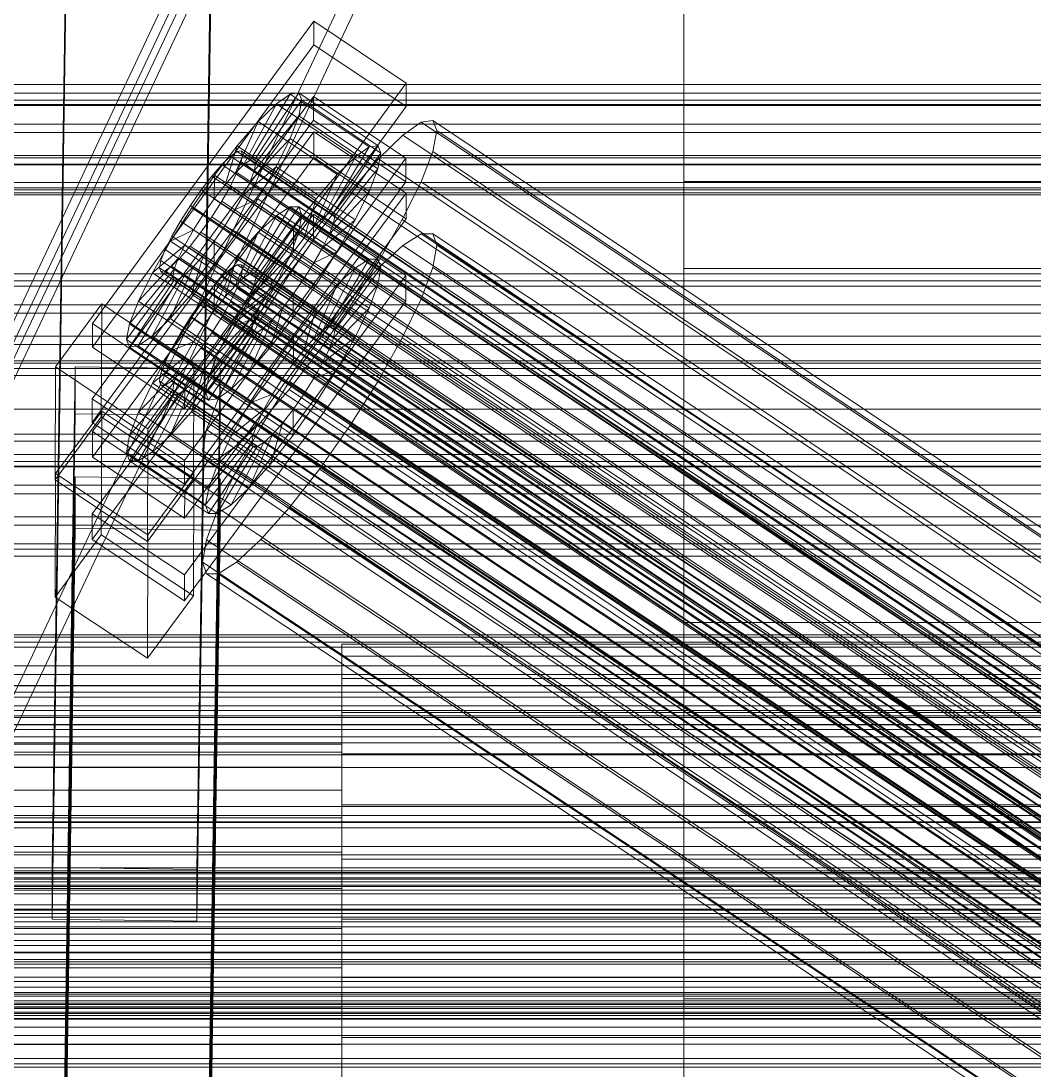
# Model space of a CAD drawing. Header units: millimetres. Extents: x -1970 to 59977, y -50268 to 6837.
# Drawn here: x -382.4 to -256.4, y -32820.1 to -32689.6 of the extents above; entities that cross this region are included whole.
import ezdxf

# ---------------------------------------------------------------- set-up
doc = ezdxf.new("R2010")
doc.units = ezdxf.units.MM
for name, color, linetype, lineweight in [('frontal_C01', 7, 'Continuous', 0), ('frontal_C02', 7, 'Continuous', 0), ('frontal_C03', 7, 'Continuous', 0), ('frontal_C03-dry', 7, 'Continuous', 0), ('frontal_tolva', 7, 'Continuous', 0)]:
    doc.layers.add(name, color=color, linetype=linetype, lineweight=lineweight)

msp = doc.modelspace()

# ---------------------------------------------------------------- linework, layer by layer
at = {"layer": 'frontal_C01'}
for p, q in [((-378.512, -32794.903), (-375.644, -32602.955)), ((-357.646, -32603.197), (-360.514, -32795.145)), ((-378.512, -32801.307), (-375.644, -32609.359)), ((-360.514, -32801.548), (-357.646, -32609.601)), ((-373.501, -32740.651), (-345.969, -32703.412)), ((-345.981, -32706.614), (-345.969, -32703.412)), ((-345.969, -32703.412), (-334.501, -32711.024)), ((-345.981, -32706.614), (-373.513, -32743.853)), ((-334.513, -32714.226), (-345.981, -32706.614)), ((-334.501, -32711.024), (-362.033, -32748.263)), ((-334.501, -32711.024), (-334.513, -32714.226)), ((-353.892, -32721.036), (-348.918, -32712.716)), ((-353.378, -32721.033), (-347.835, -32712.711)), ((-348.918, -32712.716), (-350.645, -32713.799)), ((-347.835, -32712.711), (-348.918, -32712.716)), ((-348.918, -32712.716), (-339.088, -32719.24)), ((-347.835, -32712.711), (-338.005, -32719.235)), ((-347.47, -32713.783), (-347.835, -32712.711)), ((-373.539, -32750.897), (-346.008, -32713.658)), ((-354.71, -32721.548), (-350.645, -32713.799)), ((-353.205, -32721.541), (-347.47, -32713.783)), ((-350.645, -32713.799), (-352.899, -32715.885)), ((-350.645, -32713.799), (-340.816, -32720.323)), ((-347.847, -32715.86), (-347.47, -32713.783)), ((-347.47, -32713.783), (-337.64, -32720.307)), ((-346.02, -32716.86), (-346.008, -32713.658)), ((-346.008, -32713.658), (-334.539, -32721.27)), ((-362.045, -32751.465), (-334.513, -32714.226)), ((-355.777, -32722.537), (-352.899, -32715.885)), ((-352.899, -32715.885), (-355.525, -32718.832)), ((-353.384, -32722.525), (-347.847, -32715.86)), ((-352.899, -32715.885), (-343.069, -32722.409)), ((-348.941, -32718.799), (-347.847, -32715.86)), ((-347.847, -32715.86), (-338.017, -32722.384)), ((-332.629, -32716.091), (-334.938, -32717.538)), ((-331.181, -32716.083), (-332.629, -32716.091)), ((-332.629, -32716.091), (-148.32, -32838.422)), ((-330.692, -32717.517), (-331.181, -32716.083)), ((-331.181, -32716.083), (-146.872, -32838.415)), ((-346.02, -32716.86), (-373.551, -32754.099)), ((-334.551, -32724.471), (-346.02, -32716.86)), ((-334.938, -32717.538), (-337.95, -32720.327)), ((-334.938, -32717.538), (-150.629, -32839.869)), ((-331.197, -32720.293), (-330.692, -32717.517)), ((-330.692, -32717.517), (-146.383, -32839.848)), ((-355.525, -32718.832), (-358.345, -32722.44)), ((-357.021, -32723.933), (-355.525, -32718.832)), ((-355.525, -32718.832), (-345.695, -32725.357)), ((-353.902, -32723.917), (-348.941, -32718.799)), ((-350.678, -32722.402), (-348.941, -32718.799)), ((-348.941, -32718.799), (-339.111, -32725.324)), ((-339.088, -32719.24), (-344.062, -32727.56)), ((-338.005, -32719.235), (-343.549, -32727.557)), ((-340.816, -32720.323), (-339.088, -32719.24)), ((-339.088, -32719.24), (-338.005, -32719.235)), ((-338.005, -32719.235), (-337.64, -32720.307)), ((-356.348, -32720.461), (-357.415, -32721.449)), ((-355.53, -32719.948), (-356.348, -32720.461)), ((-356.348, -32720.461), (-142.549, -32862.366)), ((-355.017, -32719.946), (-355.53, -32719.948)), ((-355.53, -32719.948), (-141.731, -32861.853)), ((-355.022, -32721.437), (-354.844, -32720.454)), ((-354.844, -32720.454), (-355.017, -32719.946)), ((-355.017, -32719.946), (-141.218, -32861.85)), ((-354.844, -32720.454), (-141.045, -32862.358)), ((-340.816, -32720.323), (-344.88, -32728.073)), ((-337.64, -32720.307), (-343.376, -32728.065)), ((-343.069, -32722.409), (-340.816, -32720.323)), ((-337.95, -32720.327), (-341.461, -32724.267)), ((-337.64, -32720.307), (-338.017, -32722.384)), ((-337.95, -32720.327), (-153.641, -32842.658)), ((-332.659, -32724.223), (-331.197, -32720.293)), ((-331.197, -32720.293), (-146.887, -32842.624)), ((-334.539, -32721.27), (-362.071, -32758.509)), ((-357.415, -32721.449), (-358.659, -32722.845)), ((-357.415, -32721.449), (-143.617, -32863.354)), ((-355.777, -32722.537), (-354.71, -32721.548)), ((-355.541, -32722.83), (-355.022, -32721.437)), ((-355.022, -32721.437), (-141.224, -32863.342)), ((-354.71, -32721.548), (-353.892, -32721.036)), ((-344.88, -32728.073), (-354.71, -32721.548)), ((-353.892, -32721.036), (-353.378, -32721.033)), ((-344.062, -32727.56), (-353.892, -32721.036)), ((-353.205, -32721.541), (-353.384, -32722.525)), ((-343.549, -32727.557), (-353.378, -32721.033)), ((-353.378, -32721.033), (-353.205, -32721.541)), ((-343.376, -32728.065), (-353.205, -32721.541)), ((-334.539, -32721.27), (-334.551, -32724.471)), ((-358.345, -32722.44), (-361.166, -32726.462)), ((-358.659, -32722.845), (-359.995, -32724.554)), ((-358.659, -32722.845), (-144.861, -32864.75)), ((-358.345, -32722.44), (-358.357, -32725.642)), ((-348.515, -32728.964), (-358.345, -32722.44)), ((-357.021, -32723.933), (-355.777, -32722.537)), ((-356.363, -32724.536), (-355.541, -32722.83)), ((-345.947, -32729.061), (-355.777, -32722.537)), ((-355.541, -32722.83), (-141.742, -32864.734)), ((-354.725, -32725.624), (-350.678, -32722.402)), ((-353.384, -32722.525), (-353.902, -32723.917)), ((-343.554, -32729.049), (-353.384, -32722.525)), ((-352.938, -32726.421), (-350.678, -32722.402)), ((-350.678, -32722.402), (-340.848, -32728.926)), ((-343.069, -32722.409), (-345.947, -32729.061)), ((-345.695, -32725.357), (-343.069, -32722.409)), ((-338.017, -32722.384), (-343.554, -32729.049)), ((-338.017, -32722.384), (-339.111, -32725.324)), ((-362.083, -32761.71), (-334.551, -32724.471)), ((-358.357, -32725.642), (-357.021, -32723.933)), ((-347.191, -32730.457), (-357.021, -32723.933)), ((-353.902, -32723.917), (-354.725, -32725.624)), ((-344.073, -32730.442), (-353.902, -32723.917)), ((-341.461, -32724.267), (-345.231, -32729.09)), ((-341.461, -32724.267), (-157.152, -32846.598)), ((-334.981, -32729.039), (-332.659, -32724.223)), ((-332.659, -32724.223), (-148.35, -32846.554)), ((-359.995, -32724.554), (-361.332, -32726.46)), ((-146.196, -32866.459), (-359.995, -32724.554)), ((-359.693, -32727.547), (-358.357, -32725.642)), ((-358.357, -32725.642), (-348.527, -32732.166)), ((-357.434, -32726.44), (-356.363, -32724.536)), ((-356.363, -32724.536), (-142.565, -32866.441)), ((-354.725, -32725.624), (-355.796, -32727.528)), ((-344.895, -32732.148), (-354.725, -32725.624)), ((-348.515, -32728.964), (-345.695, -32725.357)), ((-345.695, -32725.357), (-347.191, -32730.457)), ((-339.111, -32725.324), (-344.073, -32730.442)), ((-339.111, -32725.324), (-340.848, -32728.926)), ((-361.166, -32726.462), (-363.797, -32730.625)), ((-361.332, -32726.46), (-362.578, -32728.432)), ((-361.332, -32726.46), (-147.533, -32868.364)), ((-359.693, -32727.547), (-361.166, -32726.462)), ((-361.166, -32726.462), (-351.336, -32732.987)), ((-358.68, -32728.412), (-357.434, -32726.44)), ((-357.434, -32726.44), (-143.635, -32868.345)), ((-355.796, -32727.528), (-352.938, -32726.421)), ((-355.569, -32730.584), (-352.938, -32726.421)), ((-352.938, -32726.421), (-343.108, -32732.946)), ((-360.939, -32729.519), (-359.693, -32727.547)), ((-349.863, -32734.071), (-359.693, -32727.547)), ((-355.796, -32727.528), (-357.042, -32729.5)), ((-345.966, -32734.052), (-355.796, -32727.528)), ((-344.88, -32728.073), (-345.947, -32729.061)), ((-344.062, -32727.56), (-344.88, -32728.073)), ((-343.549, -32727.557), (-344.062, -32727.56)), ((-343.554, -32729.049), (-343.376, -32728.065)), ((-343.376, -32728.065), (-343.549, -32727.557)), ((-360.939, -32729.519), (-363.797, -32730.625)), ((-362.578, -32728.432), (-363.648, -32730.336)), ((-362.578, -32728.432), (-148.779, -32870.336)), ((-362.01, -32731.423), (-360.939, -32729.519)), ((-351.109, -32736.043), (-360.939, -32729.519)), ((-360.017, -32730.317), (-358.68, -32728.412)), ((-358.68, -32728.412), (-144.881, -32870.317)), ((-357.042, -32729.5), (-358.378, -32731.405)), ((-357.042, -32729.5), (-355.569, -32730.584)), ((-347.212, -32736.024), (-357.042, -32729.5)), ((-351.336, -32732.987), (-348.515, -32728.964)), ((-345.231, -32729.09), (-349.002, -32734.467)), ((-348.527, -32732.166), (-348.515, -32728.964)), ((-345.947, -32729.061), (-347.191, -32730.457)), ((-160.922, -32851.421), (-345.231, -32729.09)), ((-340.848, -32728.926), (-344.895, -32732.148)), ((-344.073, -32730.442), (-343.554, -32729.049)), ((-340.848, -32728.926), (-343.108, -32732.946)), ((-338.003, -32734.412), (-334.981, -32729.039)), ((-334.981, -32729.039), (-150.672, -32851.37)), ((-363.797, -32730.625), (-366.057, -32734.645)), ((-363.648, -32730.336), (-364.471, -32732.042)), ((-363.797, -32730.625), (-353.967, -32737.15)), ((-363.648, -32730.336), (-149.85, -32872.24)), ((-361.352, -32732.026), (-360.017, -32730.317)), ((-360.017, -32730.317), (-146.218, -32872.222)), ((-358.39, -32734.607), (-355.569, -32730.584)), ((-355.569, -32730.584), (-345.739, -32737.109)), ((-347.191, -32730.457), (-348.527, -32732.166)), ((-344.895, -32732.148), (-344.073, -32730.442)), ((-362.01, -32731.423), (-366.057, -32734.645)), ((-364.471, -32732.042), (-364.989, -32733.434)), ((-364.471, -32732.042), (-150.672, -32873.946)), ((-362.833, -32733.129), (-362.01, -32731.423)), ((-362.596, -32733.423), (-361.352, -32732.026)), ((-352.18, -32737.947), (-362.01, -32731.423)), ((-361.352, -32732.026), (-147.554, -32873.931)), ((-358.378, -32731.405), (-359.714, -32733.114)), ((-358.378, -32731.405), (-358.39, -32734.607)), ((-348.548, -32737.929), (-358.378, -32731.405)), ((-348.527, -32732.166), (-349.863, -32734.071)), ((-345.966, -32734.052), (-344.895, -32732.148)), ((-362.833, -32733.129), (-367.794, -32738.247)), ((-364.989, -32733.434), (-365.168, -32734.418)), ((-364.989, -32733.434), (-151.191, -32875.339)), ((-363.664, -32734.411), (-362.596, -32733.423)), ((-363.351, -32734.522), (-362.833, -32733.129)), ((-353.003, -32739.654), (-362.833, -32733.129)), ((-362.596, -32733.423), (-148.798, -32875.327)), ((-359.714, -32733.114), (-361.21, -32738.214)), ((-359.714, -32733.114), (-360.958, -32734.51)), ((-349.884, -32739.638), (-359.714, -32733.114)), ((-353.967, -32737.15), (-351.336, -32732.987)), ((-351.336, -32732.987), (-349.863, -32734.071)), ((-343.108, -32732.946), (-345.966, -32734.052)), ((-343.108, -32732.946), (-345.739, -32737.109)), ((-363.351, -32734.522), (-368.888, -32741.187)), ((-366.057, -32734.645), (-367.794, -32738.247)), ((-366.057, -32734.645), (-356.228, -32741.169)), ((-365.168, -32734.418), (-364.995, -32734.926)), ((-365.168, -32734.418), (-151.369, -32876.323)), ((-364.482, -32734.924), (-363.664, -32734.411)), ((-360.958, -32734.51), (-363.836, -32741.162)), ((-363.664, -32734.411), (-149.865, -32876.315)), ((-363.53, -32735.506), (-363.351, -32734.522)), ((-353.521, -32741.046), (-363.351, -32734.522)), ((-360.958, -32734.51), (-362.025, -32735.498)), ((-361.21, -32738.214), (-358.39, -32734.607)), ((-351.128, -32741.034), (-360.958, -32734.51)), ((-358.39, -32734.607), (-348.56, -32741.131)), ((-349.002, -32734.467), (-352.519, -32740.032)), ((-349.863, -32734.071), (-351.109, -32736.043)), ((-349.002, -32734.467), (-164.693, -32856.799)), ((-347.212, -32736.024), (-345.966, -32734.052)), ((-341.52, -32739.978), (-338.003, -32734.412)), ((-338.003, -32734.412), (-153.694, -32856.744)), ((-363.53, -32735.506), (-369.265, -32743.264)), ((-363.357, -32736.013), (-368.9, -32744.336)), ((-362.843, -32736.011), (-367.817, -32744.331)), ((-362.025, -32735.498), (-366.09, -32743.248)), ((-364.995, -32734.926), (-364.482, -32734.924)), ((-364.995, -32734.926), (-151.196, -32876.831)), ((-364.482, -32734.924), (-150.683, -32876.828)), ((-363.357, -32736.013), (-363.53, -32735.506)), ((-353.7, -32742.03), (-363.53, -32735.506)), ((-362.843, -32736.011), (-363.357, -32736.013)), ((-353.527, -32742.538), (-363.357, -32736.013)), ((-362.025, -32735.498), (-362.843, -32736.011)), ((-353.014, -32742.535), (-362.843, -32736.011)), ((-352.196, -32742.022), (-362.025, -32735.498)), ((-353.967, -32737.15), (-351.109, -32736.043)), ((-351.109, -32736.043), (-352.18, -32737.947)), ((-348.548, -32737.929), (-347.212, -32736.024)), ((-345.739, -32737.109), (-347.212, -32736.024)), ((-356.228, -32741.169), (-353.967, -32737.15)), ((-345.739, -32737.109), (-348.56, -32741.131)), ((-378.086, -32745.897), (-372.35, -32738.139)), ((-372.408, -32753.507), (-372.35, -32738.139)), ((-372.35, -32738.139), (-360.882, -32745.751)), ((-367.794, -32738.247), (-368.888, -32741.187)), ((-367.794, -32738.247), (-357.964, -32744.772)), ((-363.836, -32741.162), (-361.21, -32738.214)), ((-361.21, -32738.214), (-351.38, -32744.739)), ((-356.228, -32741.169), (-352.18, -32737.947)), ((-352.18, -32737.947), (-353.003, -32739.654)), ((-349.884, -32739.638), (-348.548, -32737.929)), ((-348.56, -32741.131), (-348.548, -32737.929)), ((-357.964, -32744.772), (-353.003, -32739.654)), ((-352.519, -32740.032), (-355.541, -32745.406)), ((-353.003, -32739.654), (-353.521, -32741.046)), ((-352.519, -32740.032), (-168.21, -32862.364)), ((-351.38, -32744.739), (-349.884, -32739.638)), ((-351.128, -32741.034), (-349.884, -32739.638)), ((-345.291, -32745.355), (-341.52, -32739.978)), ((-341.52, -32739.978), (-157.211, -32862.309)), ((-373.501, -32740.651), (-373.513, -32743.853)), ((-362.033, -32748.263), (-373.501, -32740.651)), ((-368.888, -32741.187), (-369.265, -32743.264)), ((-368.888, -32741.187), (-359.058, -32747.711)), ((-366.09, -32743.248), (-363.836, -32741.162)), ((-363.836, -32741.162), (-354.006, -32747.686)), ((-359.058, -32747.711), (-353.521, -32741.046)), ((-357.964, -32744.772), (-356.228, -32741.169)), ((-354.006, -32747.686), (-351.128, -32741.034)), ((-353.521, -32741.046), (-353.7, -32742.03)), ((-352.196, -32742.022), (-351.128, -32741.034)), ((-348.56, -32741.131), (-351.38, -32744.739)), ((-359.436, -32749.788), (-353.7, -32742.03)), ((-359.07, -32750.86), (-353.527, -32742.538)), ((-357.987, -32750.855), (-353.014, -32742.535)), ((-356.26, -32749.772), (-352.196, -32742.022)), ((-353.7, -32742.03), (-353.527, -32742.538)), ((-353.527, -32742.538), (-353.014, -32742.535)), ((-353.014, -32742.535), (-352.196, -32742.022)), ((-373.513, -32743.853), (-362.045, -32751.465)), ((-369.265, -32743.264), (-368.9, -32744.336)), ((-369.265, -32743.264), (-359.436, -32749.788)), ((-367.817, -32744.331), (-366.09, -32743.248)), ((-366.09, -32743.248), (-356.26, -32749.772)), ((-368.9, -32744.336), (-367.817, -32744.331)), ((-368.9, -32744.336), (-359.07, -32750.86)), ((-367.817, -32744.331), (-357.987, -32750.855)), ((-359.058, -32747.711), (-357.964, -32744.772)), ((-351.38, -32744.739), (-354.006, -32747.686)), ((-349.061, -32750.178), (-345.291, -32745.355)), ((-345.291, -32745.355), (-160.982, -32867.686)), ((-378.512, -32938.254), (-375.644, -32746.307)), ((-378.086, -32745.897), (-378.143, -32761.266)), ((-366.618, -32753.509), (-378.086, -32745.897)), ((-375.644, -32752.71), (-375.644, -32746.307)), ((-375.644, -32746.307), (-357.646, -32746.548)), ((-360.882, -32745.751), (-366.618, -32753.509)), ((-360.882, -32745.751), (-360.939, -32761.119)), ((-357.646, -32746.548), (-360.514, -32938.496)), ((-355.541, -32745.406), (-357.863, -32750.222)), ((-357.646, -32746.548), (-357.646, -32752.952)), ((-355.541, -32745.406), (-171.232, -32867.737)), ((-359.436, -32749.788), (-359.058, -32747.711)), ((-354.006, -32747.686), (-356.26, -32749.772)), ((-362.045, -32751.465), (-362.033, -32748.263)), ((-359.07, -32750.86), (-359.436, -32749.788)), ((-357.863, -32750.222), (-359.326, -32754.152)), ((-356.26, -32749.772), (-357.987, -32750.855)), ((-357.863, -32750.222), (-173.554, -32872.553)), ((-352.572, -32754.118), (-349.061, -32750.178)), ((-349.061, -32750.178), (-164.752, -32872.509)), ((-373.539, -32750.897), (-373.551, -32754.099)), ((-362.071, -32758.509), (-373.539, -32750.897)), ((-357.987, -32750.855), (-359.07, -32750.86)), ((-378.512, -32944.658), (-375.644, -32752.71)), ((-357.646, -32752.952), (-375.644, -32752.71)), ((-360.514, -32944.9), (-357.646, -32752.952)), ((-372.408, -32753.507), (-378.143, -32761.266)), ((-373.551, -32754.099), (-362.083, -32761.71)), ((-360.939, -32761.119), (-372.408, -32753.507)), ((-366.675, -32768.877), (-366.618, -32753.509)), ((-359.326, -32754.152), (-359.83, -32756.928)), ((-359.326, -32754.152), (-175.016, -32876.483)), ((-355.584, -32756.907), (-352.572, -32754.118)), ((-352.572, -32754.118), (-168.263, -32876.45)), ((-359.83, -32756.928), (-359.341, -32758.361)), ((-359.83, -32756.928), (-175.521, -32879.259)), ((-357.893, -32758.354), (-355.584, -32756.907)), ((-355.584, -32756.907), (-171.275, -32879.238)), ((-359.341, -32758.361), (-357.893, -32758.354)), ((-359.341, -32758.361), (-175.032, -32880.693)), ((-357.893, -32758.354), (-173.584, -32880.686)), ((-362.083, -32761.71), (-362.071, -32758.509)), ((-378.143, -32761.266), (-366.675, -32768.877)), ((-366.675, -32768.877), (-360.939, -32761.119)), ((-425, -32789.221), (425, -32789.221)), ((-360.514, -32795.145), (-378.512, -32794.903)), ((-378.512, -32794.903), (-378.512, -32801.307)), ((-360.514, -32801.548), (-360.514, -32795.145)), ((425, -32800.589), (-425, -32800.589)), ((-378.512, -32801.307), (-360.514, -32801.548)), ((425, -32805.486), (-425, -32805.486)), ((-425, -32816.854), (425, -32816.854))]:
    msp.add_line(p, q, dxfattribs=at)
at = {"layer": 'frontal_C02'}
for p, q in [((-280.886, -32512.674), (-420.886, -32809.138)), ((-420.886, -32813.814), (-280.886, -32517.35)), ((-439.114, -32845.106), (-299.114, -32548.641)), ((-439.114, -32849.782), (-299.114, -32553.317)), ((-280.886, -32556.513), (-420.886, -32852.978)), ((-420.886, -32857.654), (-280.886, -32561.19)), ((-300, -32709.571), (-300, -32673.309)), ((-300, -32682.165), (-300, -32720.417)), ((-373.501, -32727.255), (-345.969, -32689.662)), ((-345.981, -32692.585), (-345.969, -32689.662)), ((-345.969, -32689.662), (-334.501, -32697.346)), ((-345.981, -32692.585), (-373.513, -32730.178)), ((-334.513, -32700.269), (-345.981, -32692.585)), ((-334.501, -32697.346), (-362.033, -32734.939)), ((-334.501, -32697.346), (-334.513, -32700.269)), ((-373.539, -32736.608), (-346.008, -32699.015)), ((-353.892, -32706.943), (-348.918, -32698.699)), ((-353.378, -32706.873), (-347.835, -32698.551)), ((-353.205, -32707.313), (-347.47, -32699.482)), ((-348.918, -32698.699), (-350.645, -32699.913)), ((-347.835, -32698.551), (-348.918, -32698.699)), ((-348.918, -32698.699), (-339.088, -32705.284)), ((-347.847, -32701.426), (-347.47, -32699.482)), ((-347.835, -32698.551), (-338.005, -32705.137)), ((-347.47, -32699.482), (-347.835, -32698.551)), ((-347.47, -32699.482), (-337.64, -32706.067)), ((-346.02, -32701.938), (-346.008, -32699.015)), ((-346.008, -32699.015), (-334.539, -32706.698)), ((-362.045, -32737.861), (-334.513, -32700.269)), ((-354.71, -32707.518), (-350.645, -32699.913)), ((-350.645, -32699.913), (-352.899, -32702.113)), ((-350.645, -32699.913), (-340.816, -32706.499)), ((-346.02, -32701.938), (-373.551, -32739.53)), ((-355.777, -32708.56), (-352.899, -32702.113)), ((-352.899, -32702.113), (-355.525, -32705.147)), ((-353.384, -32708.234), (-347.847, -32701.426)), ((-352.899, -32702.113), (-343.069, -32708.699)), ((-348.941, -32704.252), (-347.847, -32701.426)), ((-347.847, -32701.426), (-338.017, -32708.012)), ((-334.551, -32709.621), (-346.02, -32701.938)), ((-332.629, -32702.204), (-334.938, -32703.827)), ((-331.181, -32702.007), (-332.629, -32702.204)), ((-332.629, -32702.204), (-148.32, -32825.688)), ((-330.692, -32703.25), (-331.181, -32702.007)), ((-331.181, -32702.007), (-146.872, -32825.491)), ((-331.197, -32705.849), (-330.692, -32703.25)), ((-330.692, -32703.25), (-146.383, -32826.734)), ((-353.902, -32709.573), (-348.941, -32704.252)), ((-350.678, -32707.767), (-348.941, -32704.252)), ((-348.941, -32704.252), (-339.111, -32710.837)), ((-334.938, -32703.827), (-337.95, -32706.768)), ((-334.938, -32703.827), (-150.629, -32827.311)), ((-355.525, -32705.147), (-358.345, -32708.809)), ((-357.021, -32709.997), (-355.525, -32705.147)), ((-355.53, -32705.845), (-356.348, -32706.42)), ((-355.017, -32705.775), (-355.53, -32705.845)), ((-355.53, -32705.845), (-141.731, -32849.086)), ((-355.525, -32705.147), (-345.695, -32711.733)), ((-355.022, -32707.137), (-354.844, -32706.216)), ((-354.844, -32706.216), (-355.017, -32705.775)), ((-355.017, -32705.775), (-141.218, -32849.017)), ((-354.844, -32706.216), (-141.045, -32849.457)), ((-339.088, -32705.284), (-344.062, -32713.528)), ((-338.005, -32705.137), (-343.549, -32713.459)), ((-337.64, -32706.067), (-343.376, -32713.899)), ((-340.816, -32706.499), (-339.088, -32705.284)), ((-339.088, -32705.284), (-338.005, -32705.137)), ((-337.64, -32706.067), (-338.017, -32708.012)), ((-338.005, -32705.137), (-337.64, -32706.067)), ((-332.659, -32709.627), (-331.197, -32705.849)), ((-331.197, -32705.849), (-146.887, -32829.333)), ((-334.539, -32706.698), (-362.071, -32744.291)), ((-357.415, -32707.462), (-358.659, -32708.899)), ((-356.348, -32706.42), (-357.415, -32707.462)), ((-357.415, -32707.462), (-143.617, -32850.704)), ((-356.348, -32706.42), (-142.549, -32849.662)), ((-355.777, -32708.56), (-354.71, -32707.518)), ((-355.541, -32708.475), (-355.022, -32707.137)), ((-355.022, -32707.137), (-141.224, -32850.378)), ((-354.71, -32707.518), (-353.892, -32706.943)), ((-344.88, -32714.104), (-354.71, -32707.518)), ((-353.892, -32706.943), (-353.378, -32706.873)), ((-344.062, -32713.528), (-353.892, -32706.943)), ((-353.205, -32707.313), (-353.384, -32708.234)), ((-343.549, -32713.459), (-353.378, -32706.873)), ((-353.378, -32706.873), (-353.205, -32707.313)), ((-343.376, -32713.899), (-353.205, -32707.313)), ((-340.816, -32706.499), (-344.88, -32714.104)), ((-343.069, -32708.699), (-340.816, -32706.499)), ((-337.95, -32706.768), (-341.461, -32710.824)), ((-337.95, -32706.768), (-153.641, -32830.252)), ((-334.539, -32706.698), (-334.551, -32709.621)), ((-358.345, -32708.809), (-361.166, -32712.85)), ((-358.345, -32708.809), (-358.357, -32711.732)), ((-348.515, -32715.395), (-358.345, -32708.809)), ((-357.021, -32709.997), (-355.777, -32708.56)), ((-356.363, -32710.14), (-355.541, -32708.475)), ((-345.947, -32715.146), (-355.777, -32708.56)), ((-355.541, -32708.475), (-141.742, -32851.717)), ((-354.725, -32711.238), (-350.678, -32707.767)), ((-353.384, -32708.234), (-353.902, -32709.573)), ((-343.554, -32714.82), (-353.384, -32708.234)), ((-352.938, -32711.731), (-350.678, -32707.767)), ((-350.678, -32707.767), (-340.848, -32714.352)), ((-343.069, -32708.699), (-345.947, -32715.146)), ((-345.695, -32711.733), (-343.069, -32708.699)), ((-338.017, -32708.012), (-343.554, -32714.82)), ((-338.017, -32708.012), (-339.111, -32710.837)), ((-362.083, -32747.214), (-334.551, -32709.621)), ((-358.659, -32708.899), (-359.995, -32710.634)), ((-358.659, -32708.899), (-144.861, -32852.141)), ((-358.357, -32711.732), (-357.021, -32709.997)), ((-347.191, -32716.583), (-357.021, -32709.997)), ((-353.902, -32709.573), (-354.725, -32711.238)), ((-344.073, -32716.159), (-353.902, -32709.573)), ((-334.981, -32714.326), (-332.659, -32709.627)), ((-332.659, -32709.627), (-148.35, -32833.111)), ((-300, -32752.331), (-300, -32709.571)), ((300, -32709.571), (-300, -32709.571)), ((-359.995, -32710.634), (-361.332, -32712.548)), ((-146.196, -32853.875), (-359.995, -32710.634)), ((-357.434, -32712.018), (-356.363, -32710.14)), ((-356.363, -32710.14), (-142.565, -32853.382)), ((-354.725, -32711.238), (-355.796, -32713.116)), ((-344.895, -32717.824), (-354.725, -32711.238)), ((-341.461, -32710.824), (-345.231, -32715.72)), ((-339.111, -32710.837), (-344.073, -32716.159)), ((-341.461, -32710.824), (-157.152, -32834.308)), ((-339.111, -32710.837), (-340.848, -32714.352)), ((-361.332, -32712.548), (-362.578, -32714.511)), ((-361.332, -32712.548), (-147.533, -32855.789)), ((-359.693, -32713.646), (-358.357, -32711.732)), ((-358.68, -32713.981), (-357.434, -32712.018)), ((-358.357, -32711.732), (-348.527, -32718.317)), ((-357.434, -32712.018), (-143.635, -32855.26)), ((-355.796, -32713.116), (-352.938, -32711.731)), ((-355.569, -32715.875), (-352.938, -32711.731)), ((-352.938, -32711.731), (-343.108, -32718.317)), ((-348.515, -32715.395), (-345.695, -32711.733)), ((-345.695, -32711.733), (-347.191, -32716.583)), ((-361.166, -32712.85), (-363.797, -32716.993)), ((-359.693, -32713.646), (-361.166, -32712.85)), ((-361.166, -32712.85), (-351.336, -32719.435)), ((-360.939, -32715.608), (-359.693, -32713.646)), ((-360.017, -32715.895), (-358.68, -32713.981)), ((-349.863, -32720.231), (-359.693, -32713.646)), ((-358.68, -32713.981), (-144.881, -32857.222)), ((-355.796, -32713.116), (-357.042, -32715.078)), ((-345.966, -32719.702), (-355.796, -32713.116)), ((-344.062, -32713.528), (-344.88, -32714.104)), ((-343.549, -32713.459), (-344.062, -32713.528)), ((-343.554, -32714.82), (-343.376, -32713.899)), ((-343.376, -32713.899), (-343.549, -32713.459)), ((-362.578, -32714.511), (-363.648, -32716.389)), ((-362.578, -32714.511), (-148.779, -32857.752)), ((-357.042, -32715.078), (-358.378, -32716.992)), ((-357.042, -32715.078), (-355.569, -32715.875)), ((-347.212, -32721.664), (-357.042, -32715.078)), ((-345.947, -32715.146), (-347.191, -32716.583)), ((-344.88, -32714.104), (-345.947, -32715.146)), ((-340.848, -32714.352), (-344.895, -32717.824)), ((-344.073, -32716.159), (-343.554, -32714.82)), ((-340.848, -32714.352), (-343.108, -32718.317)), ((-338.003, -32719.626), (-334.981, -32714.326)), ((-334.981, -32714.326), (-150.672, -32837.81)), ((-363.648, -32716.389), (-364.471, -32718.054)), ((-360.939, -32715.608), (-363.797, -32716.993)), ((-363.648, -32716.389), (-149.85, -32859.63)), ((-362.01, -32717.486), (-360.939, -32715.608)), ((-361.352, -32717.63), (-360.017, -32715.895)), ((-351.109, -32722.194), (-360.939, -32715.608)), ((-360.017, -32715.895), (-146.218, -32859.136)), ((-358.39, -32719.915), (-355.569, -32715.875)), ((-355.569, -32715.875), (-345.739, -32722.46)), ((-351.336, -32719.435), (-348.515, -32715.395)), ((-345.231, -32715.72), (-349.002, -32721.121)), ((-348.527, -32718.317), (-348.515, -32715.395)), ((-347.191, -32716.583), (-348.527, -32718.317)), ((-160.922, -32839.204), (-345.231, -32715.72)), ((-344.895, -32717.824), (-344.073, -32716.159)), ((-363.797, -32716.993), (-366.057, -32720.958)), ((-362.01, -32717.486), (-366.057, -32720.958)), ((-363.797, -32716.993), (-353.967, -32723.579)), ((-362.833, -32719.151), (-362.01, -32717.486)), ((-362.596, -32719.067), (-361.352, -32717.63)), ((-352.18, -32724.072), (-362.01, -32717.486)), ((-361.352, -32717.63), (-147.554, -32860.871)), ((-358.378, -32716.992), (-359.714, -32718.727)), ((-358.378, -32716.992), (-358.39, -32719.915)), ((-348.548, -32723.578), (-358.378, -32716.992)), ((-345.966, -32719.702), (-344.895, -32717.824)), ((-362.833, -32719.151), (-367.794, -32724.472)), ((-364.471, -32718.054), (-364.989, -32719.392)), ((-364.471, -32718.054), (-150.672, -32861.295)), ((-363.664, -32720.109), (-362.596, -32719.067)), ((-363.351, -32720.49), (-362.833, -32719.151)), ((-353.003, -32725.737), (-362.833, -32719.151)), ((-362.596, -32719.067), (-148.798, -32862.308)), ((-359.714, -32718.727), (-361.21, -32723.577)), ((-359.714, -32718.727), (-360.958, -32720.164)), ((-349.884, -32725.313), (-359.714, -32718.727)), ((-348.527, -32718.317), (-349.863, -32720.231)), ((-343.108, -32718.317), (-345.966, -32719.702)), ((-343.108, -32718.317), (-345.739, -32722.46)), ((-363.351, -32720.49), (-368.888, -32727.298)), ((-364.989, -32719.392), (-365.168, -32720.313)), ((-365.168, -32720.313), (-364.995, -32720.754)), ((-365.168, -32720.313), (-151.369, -32863.555)), ((-364.989, -32719.392), (-151.191, -32862.634)), ((-364.482, -32720.684), (-363.664, -32720.109)), ((-360.958, -32720.164), (-363.836, -32726.611)), ((-363.664, -32720.109), (-149.865, -32863.35)), ((-363.53, -32721.411), (-363.351, -32720.49)), ((-353.521, -32727.076), (-363.351, -32720.49)), ((-360.958, -32720.164), (-362.025, -32721.206)), ((-361.21, -32723.577), (-358.39, -32719.915)), ((-351.128, -32726.75), (-360.958, -32720.164)), ((-358.39, -32719.915), (-348.56, -32726.501)), ((-353.967, -32723.579), (-351.336, -32719.435)), ((-351.336, -32719.435), (-349.863, -32720.231)), ((-349.863, -32720.231), (-351.109, -32722.194)), ((-347.212, -32721.664), (-345.966, -32719.702)), ((-341.52, -32725.165), (-338.003, -32719.626)), ((-338.003, -32719.626), (-153.694, -32843.11)), ((-300, -32720.417), (-300, -32764.429)), ((300, -32720.417), (-300, -32720.417)), ((-363.53, -32721.411), (-369.265, -32729.243)), ((-363.357, -32721.851), (-368.9, -32730.173)), ((-362.843, -32721.782), (-367.817, -32730.026)), ((-366.057, -32720.958), (-367.794, -32724.472)), ((-362.025, -32721.206), (-366.09, -32728.811)), ((-366.057, -32720.958), (-356.228, -32727.543)), ((-364.995, -32720.754), (-364.482, -32720.684)), ((-364.995, -32720.754), (-151.196, -32863.995)), ((-364.482, -32720.684), (-150.683, -32863.925)), ((-363.357, -32721.851), (-363.53, -32721.411)), ((-353.7, -32727.997), (-363.53, -32721.411)), ((-362.843, -32721.782), (-363.357, -32721.851)), ((-353.527, -32728.437), (-363.357, -32721.851)), ((-362.025, -32721.206), (-362.843, -32721.782)), ((-353.014, -32728.367), (-362.843, -32721.782)), ((-352.196, -32727.792), (-362.025, -32721.206)), ((-349.002, -32721.121), (-352.519, -32726.661)), ((-349.002, -32721.121), (-164.693, -32844.605)), ((-348.548, -32723.578), (-347.212, -32721.664)), ((-345.739, -32722.46), (-347.212, -32721.664)), ((-353.967, -32723.579), (-351.109, -32722.194)), ((-351.109, -32722.194), (-352.18, -32724.072)), ((-345.739, -32722.46), (-348.56, -32726.501)), ((-367.794, -32724.472), (-368.888, -32727.298)), ((-367.794, -32724.472), (-357.964, -32731.058)), ((-363.836, -32726.611), (-361.21, -32723.577)), ((-361.21, -32723.577), (-351.38, -32730.163)), ((-356.228, -32727.543), (-353.967, -32723.579)), ((-356.228, -32727.543), (-352.18, -32724.072)), ((-352.18, -32724.072), (-353.003, -32725.737)), ((-349.884, -32725.313), (-348.548, -32723.578)), ((-348.56, -32726.501), (-348.548, -32723.578)), ((-378.086, -32732.644), (-372.35, -32724.812)), ((-372.408, -32738.841), (-372.35, -32724.812)), ((-372.35, -32724.812), (-360.882, -32732.496)), ((-357.964, -32731.058), (-353.003, -32725.737)), ((-353.003, -32725.737), (-353.521, -32727.076)), ((-351.38, -32730.163), (-349.884, -32725.313)), ((-351.128, -32726.75), (-349.884, -32725.313)), ((-345.291, -32730.567), (-341.52, -32725.165)), ((-341.52, -32725.165), (-157.211, -32848.649)), ((-366.09, -32728.811), (-363.836, -32726.611)), ((-363.836, -32726.611), (-354.006, -32733.197)), ((-359.058, -32733.884), (-353.521, -32727.076)), ((-352.519, -32726.661), (-355.541, -32731.96)), ((-354.006, -32733.197), (-351.128, -32726.75)), ((-353.521, -32727.076), (-353.7, -32727.997)), ((-352.519, -32726.661), (-168.21, -32850.145)), ((-352.196, -32727.792), (-351.128, -32726.75)), ((-348.56, -32726.501), (-351.38, -32730.163)), ((-373.501, -32727.255), (-373.513, -32730.178)), ((-362.033, -32734.939), (-373.501, -32727.255)), ((-368.888, -32727.298), (-369.265, -32729.243)), ((-368.888, -32727.298), (-359.058, -32733.884)), ((-359.436, -32735.828), (-353.7, -32727.997)), ((-357.987, -32736.611), (-353.014, -32728.367)), ((-357.964, -32731.058), (-356.228, -32727.543)), ((-356.26, -32735.397), (-352.196, -32727.792)), ((-353.7, -32727.997), (-353.527, -32728.437)), ((-353.527, -32728.437), (-353.014, -32728.367)), ((-353.014, -32728.367), (-352.196, -32727.792)), ((-369.265, -32729.243), (-368.9, -32730.173)), ((-369.265, -32729.243), (-359.436, -32735.828)), ((-367.817, -32730.026), (-366.09, -32728.811)), ((-366.09, -32728.811), (-356.26, -32735.397)), ((-359.07, -32736.759), (-353.527, -32728.437)), ((-373.513, -32730.178), (-362.045, -32737.861)), ((-368.9, -32730.173), (-367.817, -32730.026)), ((-368.9, -32730.173), (-359.07, -32736.759)), ((-367.817, -32730.026), (-357.987, -32736.611)), ((-351.38, -32730.163), (-354.006, -32733.197)), ((-349.061, -32735.462), (-345.291, -32730.567)), ((-345.291, -32730.567), (-160.982, -32854.051)), ((-359.058, -32733.884), (-357.964, -32731.058)), ((-355.541, -32731.96), (-357.863, -32736.659)), ((-355.541, -32731.96), (-171.232, -32855.444)), ((-378.512, -32926.391), (-375.644, -32732.624)), ((-378.086, -32732.644), (-378.143, -32746.673)), ((-366.618, -32740.327), (-378.086, -32732.644)), ((-375.644, -32738.469), (-375.644, -32732.624)), ((-375.644, -32732.624), (-357.646, -32732.867)), ((-360.882, -32732.496), (-366.618, -32740.327)), ((-360.882, -32732.496), (-360.939, -32746.524)), ((-357.646, -32732.867), (-360.514, -32926.634)), ((-357.646, -32732.867), (-357.646, -32738.713)), ((-354.006, -32733.197), (-356.26, -32735.397)), ((-359.436, -32735.828), (-359.058, -32733.884)), ((-362.045, -32737.861), (-362.033, -32734.939)), ((-359.07, -32736.759), (-359.436, -32735.828)), ((-356.26, -32735.397), (-357.987, -32736.611)), ((-352.572, -32739.519), (-349.061, -32735.462)), ((-349.061, -32735.462), (-164.752, -32858.946)), ((-373.539, -32736.608), (-373.551, -32739.53)), ((-362.071, -32744.291), (-373.539, -32736.608)), ((-357.863, -32736.659), (-359.326, -32740.437)), ((-357.987, -32736.611), (-359.07, -32736.759)), ((-357.863, -32736.659), (-173.554, -32860.143)), ((-378.512, -32932.236), (-375.644, -32738.469)), ((-357.646, -32738.713), (-375.644, -32738.469)), ((-360.514, -32932.48), (-357.646, -32738.713)), ((-372.408, -32738.841), (-378.143, -32746.673)), ((-373.551, -32739.53), (-362.083, -32747.214)), ((-360.939, -32746.524), (-372.408, -32738.841)), ((-355.584, -32742.459), (-352.572, -32739.519)), ((-352.572, -32739.519), (-168.263, -32863.003)), ((-366.675, -32754.356), (-366.618, -32740.327)), ((-359.326, -32740.437), (-359.83, -32743.036)), ((-359.326, -32740.437), (-175.016, -32863.921)), ((-357.893, -32744.083), (-355.584, -32742.459)), ((-355.584, -32742.459), (-171.275, -32865.943)), ((-359.83, -32743.036), (-359.341, -32744.28)), ((-359.83, -32743.036), (-175.521, -32866.52)), ((-362.083, -32747.214), (-362.071, -32744.291)), ((-359.341, -32744.28), (-357.893, -32744.083)), ((-359.341, -32744.28), (-175.032, -32867.764)), ((-357.893, -32744.083), (-173.584, -32867.567)), ((-366.675, -32754.356), (-360.939, -32746.524)), ((-378.143, -32746.673), (-366.675, -32754.356)), ((-300, -32798.677), (-300, -32752.331)), ((-300, -32752.331), (300, -32752.331)), ((-300, -32764.429), (-300, -32811.201)), ((300, -32764.429), (-300, -32764.429)), ((-342.5, -32771.389), (-342.5, -32767.115)), ((-342.5, -32767.115), (-342.5, -32768.598)), ((342.5, -32767.115), (-342.5, -32767.115)), ((-342.5, -32768.598), (-342.5, -32775.615)), ((342.5, -32768.598), (-342.5, -32768.598)), ((-342.5, -32780.772), (-342.5, -32771.389)), ((342.5, -32771.389), (-342.5, -32771.389)), ((-342.5, -32775.615), (-342.5, -32787.096)), ((342.5, -32775.615), (-342.5, -32775.615)), ((-342.5, -32779.557), (-450.5, -32779.557)), ((-342.5, -32780.553), (-450.5, -32780.553)), ((-342.5, -32780.553), (-342.5, -32779.557)), ((-342.5, -32779.557), (-342.5, -32782.425)), ((-342.5, -32785.261), (-342.5, -32780.553)), ((-342.5, -32793.833), (-342.5, -32780.772)), ((342.5, -32780.772), (-342.5, -32780.772)), ((-342.5, -32782.425), (-450.5, -32782.425)), ((-342.5, -32782.425), (-342.5, -32788.721)), ((-342.5, -32785.261), (-450.5, -32785.261)), ((-342.5, -32792.965), (-342.5, -32785.261)), ((-342.5, -32787.096), (-342.5, -32801.293)), ((342.5, -32787.096), (-342.5, -32787.096)), ((-342.5, -32788.721), (-450.5, -32788.721)), ((-342.5, -32788.721), (-342.5, -32797.486)), ((-342.5, -32792.965), (-450.5, -32792.965)), ((-342.5, -32802.492), (-342.5, -32792.965)), ((-342.5, -32808.586), (-342.5, -32793.833)), ((-342.5, -32793.833), (342.5, -32793.833)), ((-450.5, -32797.486), (-342.5, -32797.486)), ((-342.5, -32797.486), (-342.5, -32807.386)), ((-300, -32845.45), (-300, -32798.677)), ((300, -32798.677), (-300, -32798.677)), ((-342.5, -32801.293), (-342.5, -32816.045)), ((342.5, -32801.293), (-342.5, -32801.293)), ((-342.5, -32802.492), (-450.5, -32802.492)), ((-342.5, -32812.392), (-342.5, -32802.492)), ((-342.5, -32807.386), (-450.5, -32807.386)), ((-342.5, -32807.386), (-342.5, -32816.913)), ((-342.5, -32822.783), (-342.5, -32808.586)), ((342.5, -32808.586), (-342.5, -32808.586)), ((-300, -32811.201), (-300, -32857.547)), ((300, -32811.201), (-300, -32811.201)), ((-342.5, -32812.392), (-450.5, -32812.392)), ((-342.5, -32821.157), (-342.5, -32812.392)), ((-342.5, -32816.913), (-450.5, -32816.913)), ((-342.5, -32816.045), (-342.5, -32829.107)), ((342.5, -32816.045), (-342.5, -32816.045)), ((-342.5, -32816.913), (-342.5, -32824.617))]:
    msp.add_line(p, q, dxfattribs=at)
at = {"layer": 'frontal_C03'}
for p, q in [((1250, -32698.601), (-1250, -32698.601)), ((1250, -32699.482), (-1250, -32699.482)), ((1250, -32700.136), (-1250, -32700.136)), ((1250, -32702.443), (-1250, -32702.443)), ((-1250, -32703.501), (1250, -32703.501)), ((1250, -32706.353), (-1250, -32706.353)), ((1250, -32707.41), (-1250, -32707.41)), ((1250, -32709.717), (-1250, -32709.717)), ((1250, -32710.371), (-1250, -32710.371)), ((1250, -32711.252), (-1250, -32711.252)), ((1250, -32721.059), (-1250, -32721.059)), ((1250, -32721.94), (-1250, -32721.94)), ((1250, -32722.593), (-1250, -32722.593)), ((1250, -32724.901), (-1250, -32724.901)), ((-1250, -32725.958), (1250, -32725.958)), ((1250, -32728.81), (-1250, -32728.81)), ((1250, -32729.868), (-1250, -32729.868)), ((1250, -32732.175), (-1250, -32732.175)), ((1250, -32732.828), (-1250, -32732.828)), ((1250, -32733.71), (-1250, -32733.71)), ((1250, -32743.516), (-1250, -32743.516)), ((1250, -32744.398), (-1250, -32744.398)), ((1250, -32745.051), (-1250, -32745.051)), ((1250, -32747.358), (-1250, -32747.358)), ((-1250, -32748.416), (1250, -32748.416)), ((1250, -32751.268), (-1250, -32751.268)), ((1250, -32752.325), (-1250, -32752.325)), ((1250, -32754.633), (-1250, -32754.633)), ((1250, -32755.286), (-1250, -32755.286)), ((1250, -32756.167), (-1250, -32756.167)), ((1250, -32765.974), (-1250, -32765.974)), ((1250, -32766.855), (-1250, -32766.855)), ((1250, -32767.509), (-1250, -32767.509)), ((1250, -32769.816), (-1250, -32769.816)), ((-1250, -32770.873), (1250, -32770.873)), ((-1250, -32772.308), (1250, -32772.308)), ((-1250, -32773.105), (1250, -32773.105)), ((-1250, -32773.69), (1250, -32773.69)), ((1250, -32773.726), (-1250, -32773.726)), ((1250, -32774.783), (-1250, -32774.783)), ((-1250, -32776.028), (1250, -32776.028)), ((1250, -32777.09), (-1250, -32777.09)), ((-1250, -32777.157), (1250, -32777.157)), ((1250, -32777.744), (-1250, -32777.744)), ((1250, -32778.625), (-1250, -32778.625)), ((-1250, -32780.876), (1250, -32780.876)), ((-1250, -32782.473), (1250, -32782.473)), ((-1250, -32787.32), (1250, -32787.32)), ((1250, -32788.431), (-1250, -32788.431)), ((-1250, -32789.276), (1250, -32789.276)), ((1250, -32789.313), (-1250, -32789.313)), ((1250, -32789.966), (-1250, -32789.966)), ((1250, -32792.274), (-1250, -32792.274)), ((-1250, -32793.331), (1250, -32793.331)), ((-1250, -32794.92), (1250, -32794.92)), ((-1268, -32795.293), (1268, -32795.293)), ((-1268, -32795.518), (1268, -32795.518)), ((-1268, -32795.682), (1268, -32795.682)), ((1250, -32796.183), (-1250, -32796.183)), ((-1268, -32796.34), (1268, -32796.34)), ((-1268, -32796.657), (1268, -32796.657)), ((1250, -32797.101), (-1250, -32797.101)), ((1250, -32797.24), (-1250, -32797.24)), ((-1268, -32797.703), (1268, -32797.703)), ((-1268, -32798.152), (1268, -32798.152)), ((-1268, -32799.516), (1268, -32799.516)), ((-1268, -32800.066), (1268, -32800.066)), ((1250, -32799.548), (-1250, -32799.548)), ((1250, -32800.201), (-1250, -32800.201)), ((1250, -32801.083), (-1250, -32801.083)), ((-1268, -32801.653), (1268, -32801.653)), ((1268, -32802.267), (-1268, -32802.267)), ((-1268, -32803.97), (1268, -32803.97)), ((-1250, -32803.159), (1250, -32803.159)), ((-1268, -32804.605), (1268, -32804.605)), ((-1268, -32806.309), (1268, -32806.309)), ((-1250, -32805.417), (1250, -32805.417)), ((-1268, -32806.922), (1268, -32806.922)), ((-1268, -32808.51), (1268, -32808.51)), ((-1268, -32809.06), (1268, -32809.06)), ((-1268, -32810.423), (1268, -32810.423)), ((-1268, -32810.872), (1268, -32810.872)), ((1250, -32810.889), (-1250, -32810.889)), ((-1250, -32811.474), (1250, -32811.474)), ((1250, -32811.77), (-1250, -32811.77)), ((-1268, -32811.918), (1268, -32811.918)), ((-1268, -32812.236), (1268, -32812.236)), ((-1268, -32812.894), (1268, -32812.894)), ((-1268, -32813.058), (1268, -32813.058)), ((1250, -32812.424), (-1250, -32812.424)), ((-1268, -32813.282), (1268, -32813.282)), ((-1250, -32813.655), (1250, -32813.655)), ((1250, -32814.731), (-1250, -32814.731)), ((-1250, -32815.789), (1250, -32815.789)), ((1250, -32818.641), (-1250, -32818.641)), ((-1250, -32819.3), (1250, -32819.3)), ((1250, -32819.698), (-1250, -32819.698))]:
    msp.add_line(p, q, dxfattribs=at)
at = {"layer": 'frontal_C03-dry'}
for p, q in [((-1250, -32697.5), (1250, -32697.5)), ((1250, -32703.5), (-1250, -32703.5)), ((1290, -32706.625), (-1290, -32706.625)), ((1250, -32707.5), (-1250, -32707.5)), ((-1290, -32710.625), (1290, -32710.625)), ((-1250, -32731.875), (1250, -32731.875)), ((1250, -32737.875), (-1250, -32737.875)), ((1290, -32741), (-1290, -32741)), ((1250, -32741.875), (-1250, -32741.875)), ((-1290, -32745), (1290, -32745)), ((-1250, -32766.25), (1250, -32766.25)), ((1250, -32772.25), (-1250, -32772.25)), ((1290, -32775.375), (-1290, -32775.375)), ((1250, -32776.25), (-1250, -32776.25)), ((-1290, -32779.375), (1290, -32779.375)), ((-1250, -32800.625), (1250, -32800.625)), ((1250, -32806.625), (-1250, -32806.625)), ((1290, -32809.75), (-1290, -32809.75)), ((1250, -32810.625), (-1250, -32810.625)), ((-1290, -32813.75), (1290, -32813.75))]:
    msp.add_line(p, q, dxfattribs=at)
at = {"layer": 'frontal_tolva'}
for p, q in [((-1821.5, -32700), (1821.5, -32700)), ((-1725, -32700), (1725, -32700)), ((-1821.5, -32711), (1821.5, -32711))]:
    msp.add_line(p, q, dxfattribs=at)

doc.saveas('drawing.dxf')
